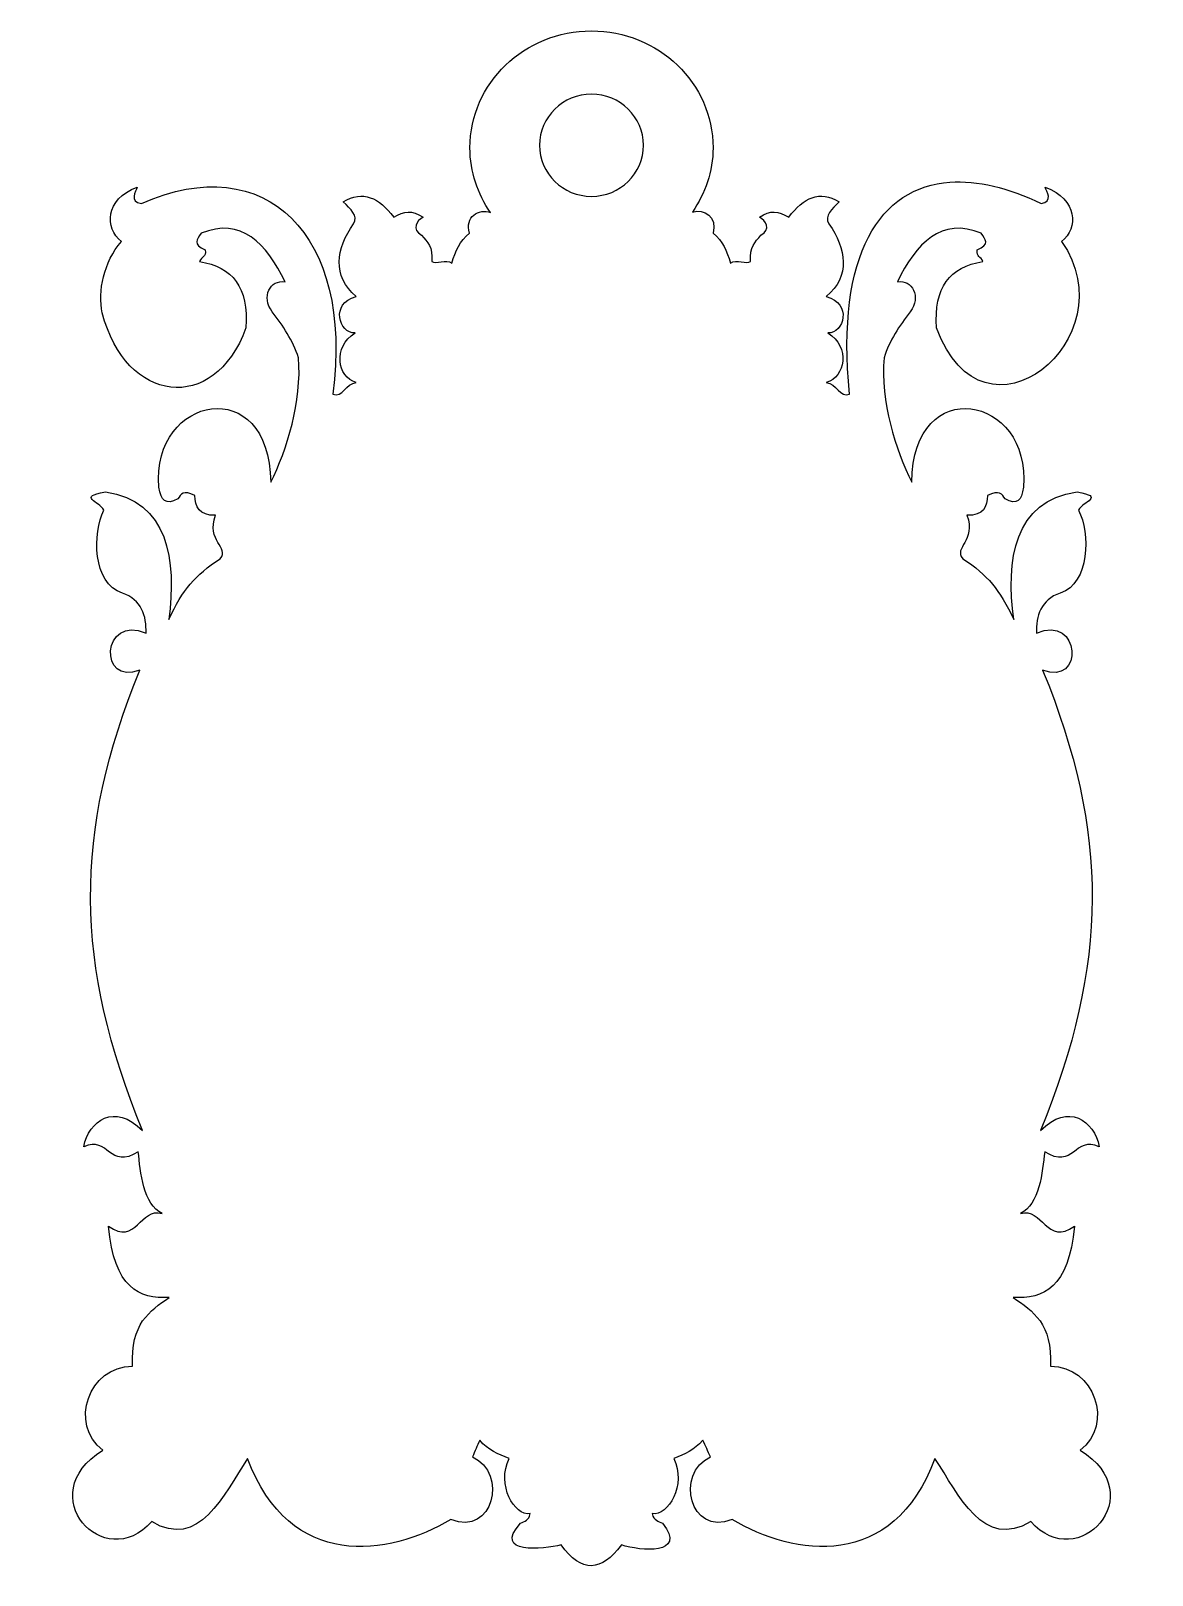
# Model space of a CAD drawing. Header units: centimetres. Extents: x -8.6 to 6.7, y -9.8 to 11.2.
import ezdxf

# ---------------------------------------------------------------- set-up
doc = ezdxf.new("R2010")
doc.units = ezdxf.units.CM
doc.header["$MEASUREMENT"] = 0
doc.layers.add('Layer 1', color=7, linetype='Continuous')

msp = doc.modelspace()

# ---------------------------------------------------------------- linework, layer by layer
at = {"layer": 'Layer 1', "color": 30}
for points, knots in [([(-0.97424, 11.20886), (-1.88609, 11.20886), (-2.62824, 10.49527), (-2.62824, 9.61798), (-2.62824, 9.61798), (-2.62824, 9.29236), (-2.52312, 8.98837), (-2.3479, 8.73645), (-2.3479, 8.73645), (-2.50358, 8.79468), (-2.70145, 8.68341), (-2.63525, 8.45409), (-2.63525, 8.45409), (-2.76746, 8.34824), (-2.8248, 8.21589), (-2.87354, 8.04776), (-2.87354, 8.04776), (-2.95008, 8.1051), (-3.09436, 8.03289), (-3.14687, 8.06842), (-3.14687, 8.06842), (-3.13162, 8.27248), (-3.20381, 8.33309), (-3.28704, 8.42654), (-3.28704, 8.42654), (-3.42814, 8.5114), (-3.3547, 8.62425), (-3.26603, 8.67447), (-3.26603, 8.67447), (-3.42265, 8.77207), (-3.51765, 8.75891), (-3.66551, 8.67447), (-3.66551, 8.67447), (-3.86802, 8.9379), (-4.08445, 9.04634), (-4.35234, 8.88108), (-4.35234, 8.88108), (-4.25276, 8.78981), (-4.14678, 8.68938), (-4.21217, 8.58494), (-4.21217, 8.58494), (-4.4502, 8.24306), (-4.50654, 7.87241), (-4.17713, 7.59322), (-4.17713, 7.59322), (-4.53451, 7.50303), (-4.41014, 7.09156), (-4.19115, 7.09736), (-4.19115, 7.09736), (-4.50104, 6.90794), (-4.43373, 6.4929), (-4.17713, 6.42244), (-4.17713, 6.42244), (-4.31161, 6.41417), (-4.36872, 6.21102), (-4.49251, 6.26404), (-4.49251, 6.26404), (-4.21232, 8.43954), (-5.40887, 9.60849), (-7.09966, 8.86041), (-7.09966, 8.86041), (-7.26983, 8.88334), (-7.17677, 9.02502), (-7.15573, 9.08079), (-7.15573, 9.08079), (-7.60315, 8.91987), (-7.59766, 8.51958), (-7.37299, 8.34389), (-7.37299, 8.34389), (-7.61085, 8.06401), (-7.69738, 7.66204), (-7.6323, 7.37283), (-7.6323, 7.37283), (-7.31889, 6.13246), (-6.11147, 5.98065), (-5.67694, 7.16622), (-5.67694, 7.16622), (-5.63969, 7.72117), (-5.85703, 7.9991), (-6.3077, 8.06841), (-6.3077, 8.06841), (-6.28133, 8.13882), (-6.21704, 8.12887), (-6.23061, 8.22681), (-6.23061, 8.22681), (-6.4085, 8.30291), (-6.34359, 8.36986), (-6.28668, 8.45408), (-6.28668, 8.45408), (-5.74629, 8.68041), (-5.39486, 8.31389), (-5.1443, 7.79293), (-5.1443, 7.79293), (-5.34834, 7.83028), (-5.47081, 7.58753), (-5.31951, 7.3866), (-5.31951, 7.3866), (-5.17036, 7.19224), (-5.04012, 6.99758), (-4.96208, 6.75989), (-4.96208, 6.75989), (-4.91233, 6.16804), (-5.11979, 5.50348), (-5.34054, 5.06571), (-5.34054, 5.06571), (-5.35139, 6.56145), (-6.96538, 6.25773), (-6.86138, 4.99684), (-6.86138, 4.99684), (-6.83201, 4.81232), (-6.77255, 4.7519), (-6.60207, 4.83844), (-6.60207, 4.83844), (-6.56162, 4.91241), (-6.53415, 4.95823), (-6.37079, 4.88665), (-6.37079, 4.88665), (-6.36803, 4.73569), (-6.31769, 4.60677), (-6.09045, 4.61806), (-6.09045, 4.61806), (-6.22308, 4.26374), (-5.89336, 4.1815), (-6.02737, 4.02578), (-6.02737, 4.02578), (-6.37421, 3.79538), (-6.5312, 3.61132), (-6.72822, 3.19935), (-6.72822, 3.19935), (-6.618, 4.00238), (-6.73403, 4.81363), (-7.59026, 4.93486), (-7.59026, 4.93486), (-7.9791, 4.8648), (-7.66956, 4.80616), (-7.61127, 4.68693), (-7.61127, 4.68693), (-7.76478, 4.37684), (-7.76893, 3.68899), (-7.35896, 3.55747), (-7.35896, 3.55747), (-7.10004, 3.46959), (-7.02795, 3.24258), (-7.03657, 3.0134), (-7.03657, 3.0134), (-7.64325, 3.27519), (-7.6873, 2.28001), (-7.12067, 2.51065), (-7.12067, 2.51065), (-8.02986, 0.28929), (-8.01146, -1.48649), (-7.08563, -3.75646), (-7.08563, -3.75646), (-7.46284, -3.37303), (-7.81565, -3.62311), (-7.8846, -3.97684), (-7.8846, -3.97684), (-7.54459, -3.82273), (-7.53669, -4.30143), (-7.1417, -4.04571), (-7.1417, -4.04571), (-7.11465, -4.3177), (-7.07214, -4.76923), (-6.81931, -4.88592), (-6.81931, -4.88592), (-7.11384, -4.79378), (-7.17164, -5.33171), (-7.54819, -5.05809), (-7.54819, -5.05809), (-7.46871, -5.90186), (-7.13186, -6.05111), (-6.72119, -6.02915), (-6.72119, -6.02915), (-6.99193, -6.21563), (-7.24857, -6.38379), (-7.21879, -6.96577), (-7.21879, -6.96577), (-7.82323, -6.95972), (-8.0874, -7.7586), (-7.62528, -8.109), (-7.62528, -8.109), (-8.60397, -8.71438), (-7.60572, -9.80767), (-6.95948, -9.08006), (-6.95948, -9.08006), (-6.31591, -9.46907), (-5.98138, -8.72008), (-5.6559, -8.21919), (-5.6559, -8.21919), (-5.0793, -9.7594), (-3.73434, -9.5505), (-2.88755, -9.05251), (-2.88755, -9.05251), (-2.31133, -9.2835), (-2.10968, -8.4226), (-2.59319, -8.19853), (-2.59319, -8.19853), (-2.55926, -8.1221), (-2.53346, -8.04958), (-2.49507, -7.97126), (-2.49507, -7.97126), (-2.38573, -8.10842), (-2.23964, -8.15872), (-2.09559, -8.21919), (-2.09559, -8.21919), (-2.26814, -8.58286), (-2.02532, -9.006), (-1.80824, -8.96987), (-1.80824, -8.96987), (-1.82883, -9.07478), (-1.88181, -9.06594), (-1.9414, -9.10072), (-1.9414, -9.10072), (-2.32719, -9.531), (-1.62372, -9.45725), (-1.38773, -9.39686), (-1.38773, -9.39686), (-1.10821, -9.78472), (-0.83967, -9.76312), (-0.56774, -9.39686), (-0.56774, -9.39686), (-0.30449, -9.48158), (0.33236, -9.53856), (-0.00706, -9.10072), (-0.00706, -9.10072), (-0.06665, -9.06594), (-0.12665, -9.07477), (-0.14723, -8.96987), (-0.14723, -8.96987), (0.06985, -9.006), (0.31968, -8.58286), (0.14713, -8.21919), (0.14713, -8.21919), (0.29119, -8.15872), (0.43026, -8.10842), (0.5396, -7.97126), (0.5396, -7.97126), (0.57799, -8.04958), (0.61079, -8.12209), (0.64473, -8.19853), (0.64473, -8.19853), (0.16122, -8.4226), (0.36286, -9.2835), (0.93909, -9.05251), (0.93909, -9.05251), (1.78588, -9.5505), (3.12383, -9.75941), (3.70043, -8.21919), (3.70043, -8.21919), (4.02591, -8.72008), (4.36043, -9.46907), (5.00401, -9.08006), (5.00401, -9.08006), (5.65026, -9.80768), (6.65551, -8.71438), (5.67682, -8.109), (5.67682, -8.109), (6.13894, -7.7586), (5.87476, -6.95972), (5.27033, -6.96577), (5.27033, -6.96577), (5.30011, -6.38379), (5.03646, -6.21563), (4.76572, -6.02915), (4.76572, -6.02915), (5.17639, -6.05112), (5.52024, -5.90186), (5.59973, -5.05809), (5.59973, -5.05809), (5.22318, -5.3317), (5.15837, -4.79377), (4.86384, -4.88592), (4.86384, -4.88592), (5.11668, -4.76923), (5.16619, -4.3177), (5.19324, -4.04571), (5.19324, -4.04571), (5.58823, -4.30143), (5.59613, -3.82273), (5.93614, -3.97684), (5.93614, -3.97684), (5.86719, -3.62311), (5.51438, -3.37303), (5.13717, -3.75646), (5.13717, -3.75646), (6.06301, -1.48649), (6.07439, 0.28929), (5.1652, 2.51065), (5.1652, 2.51065), (5.73183, 2.28001), (5.68778, 3.27518), (5.0811, 3.0134), (5.0811, 3.0134), (5.07247, 3.24258), (5.14458, 3.46959), (5.40349, 3.55747), (5.40349, 3.55747), (5.81345, 3.68899), (5.80931, 4.37684), (5.65579, 4.68693), (5.65579, 4.68693), (5.71408, 4.80616), (6.0236, 4.8648), (5.63476, 4.93486), (5.63476, 4.93486), (4.77853, 4.81363), (4.6625, 4.00239), (4.77272, 3.19935), (4.77272, 3.19935), (4.5757, 3.61132), (4.42572, 3.79538), (4.07888, 4.02578), (4.07888, 4.02578), (3.94487, 4.18149), (4.26759, 4.26374), (4.13495, 4.61806), (4.13495, 4.61806), (4.36219, 4.60677), (4.41256, 4.73569), (4.41529, 4.88665), (4.41529, 4.88665), (4.57865, 4.95823), (4.61313, 4.91241), (4.65358, 4.83844), (4.65358, 4.83844), (4.82407, 4.7519), (4.87652, 4.81232), (4.90589, 4.99684), (4.90589, 4.99684), (5.0099, 6.25773), (3.39592, 6.56144), (3.38505, 5.06571), (3.38505, 5.06571), (3.16431, 5.50349), (2.95685, 6.16804), (3.00659, 6.75989), (3.00659, 6.75989), (3.08463, 6.99758), (3.21488, 7.19224), (3.36402, 7.3866), (3.36402, 7.3866), (3.51532, 7.58753), (3.39285, 7.83028), (3.18881, 7.79293), (3.18881, 7.79293), (3.43937, 8.31388), (3.7908, 8.6804), (4.33119, 8.45408), (4.33119, 8.45408), (4.38811, 8.36986), (4.45301, 8.30291), (4.27512, 8.22681), (4.27512, 8.22681), (4.26155, 8.12887), (4.32585, 8.13883), (4.35221, 8.06841), (4.35221, 8.06841), (3.90154, 7.99911), (3.68421, 7.72118), (3.72145, 7.16622), (3.72145, 7.16622), (4.36027, 5.40725), (6.33877, 7.01643), (5.42451, 8.34388), (5.42451, 8.34388), (5.64918, 8.51957), (5.64766, 8.91986), (5.20024, 9.08078), (5.20024, 9.08078), (5.22128, 9.02501), (5.31434, 8.88333), (5.14417, 8.8604), (5.14417, 8.8604), (4.69677, 9.07759), (4.27438, 9.17606), (3.90367, 9.14965), (3.90367, 9.14965), (2.9563, 9.08216), (2.34909, 8.18528), (2.53702, 6.26403), (2.53702, 6.26403), (2.41324, 6.21101), (2.35612, 6.41416), (2.22164, 6.42243), (2.22164, 6.42243), (2.47827, 6.49289), (2.55257, 6.90793), (2.24267, 7.09735), (2.24267, 7.09735), (2.46163, 7.09155), (2.57901, 7.50302), (2.22164, 7.59321), (2.22164, 7.59321), (2.55106, 7.87239), (2.49471, 8.24305), (2.25668, 8.58493), (2.25668, 8.58493), (2.1913, 8.68937), (2.29728, 8.7898), (2.39685, 8.88107), (2.39685, 8.88107), (2.12896, 9.04633), (1.91253, 8.93789), (1.71002, 8.67446), (1.71002, 8.67446), (1.56215, 8.7589), (1.46716, 8.77206), (1.31054, 8.67446), (1.31054, 8.67446), (1.39923, 8.62424), (1.47268, 8.51139), (1.33157, 8.42653), (1.33157, 8.42653), (1.24834, 8.33308), (1.17612, 8.27247), (1.1914, 8.06841), (1.1914, 8.06841), (1.13889, 8.03288), (0.99461, 8.10509), (0.91807, 8.04775), (0.91807, 8.04775), (0.86934, 8.21588), (0.81199, 8.34822), (0.67978, 8.45408), (0.67978, 8.45408), (0.74473, 8.67905), (0.5537, 8.79393), (0.39944, 8.74333), (0.39944, 8.74333), (0.57191, 8.99429), (0.67978, 9.29442), (0.67978, 9.61797), (0.67978, 9.61797), (0.67978, 10.49526), (-0.06237, 11.20885), (-0.97422, 11.20885), (-0.97422, 11.20885), (-0.97422, 11.20885), (-0.97424, 11.20886), (-0.97424, 11.20886)], [0, 0, 0, 0, 0.00900901, 0.00900901, 0.00900901, 0.00900901, 0.01801802, 0.01801802, 0.01801802, 0.01801802, 0.02702703, 0.02702703, 0.02702703, 0.02702703, 0.03603604, 0.03603604, 0.03603604, 0.03603604, 0.04504505, 0.04504505, 0.04504505, 0.04504505, 0.05405405, 0.05405405, 0.05405405, 0.05405405, 0.06306306, 0.06306306, 0.06306306, 0.06306306, 0.07207207, 0.07207207, 0.07207207, 0.07207207, 0.08108108, 0.08108108, 0.08108108, 0.08108108, 0.09009009, 0.09009009, 0.09009009, 0.09009009, 0.0990991, 0.0990991, 0.0990991, 0.0990991, 0.10810811, 0.10810811, 0.10810811, 0.10810811, 0.11711712, 0.11711712, 0.11711712, 0.11711712, 0.12612613, 0.12612613, 0.12612613, 0.12612613, 0.13513514, 0.13513514, 0.13513514, 0.13513514, 0.14414414, 0.14414414, 0.14414414, 0.14414414, 0.15315315, 0.15315315, 0.15315315, 0.15315315, 0.16216216, 0.16216216, 0.16216216, 0.16216216, 0.17117117, 0.17117117, 0.17117117, 0.17117117, 0.18018018, 0.18018018, 0.18018018, 0.18018018, 0.18918919, 0.18918919, 0.18918919, 0.18918919, 0.1981982, 0.1981982, 0.1981982, 0.1981982, 0.20720721, 0.20720721, 0.20720721, 0.20720721, 0.21621622, 0.21621622, 0.21621622, 0.21621622, 0.22522523, 0.22522523, 0.22522523, 0.22522523, 0.23423423, 0.23423423, 0.23423423, 0.23423423, 0.24324324, 0.24324324, 0.24324324, 0.24324324, 0.25225225, 0.25225225, 0.25225225, 0.25225225, 0.26126126, 0.26126126, 0.26126126, 0.26126126, 0.27027027, 0.27027027, 0.27027027, 0.27027027, 0.27927928, 0.27927928, 0.27927928, 0.27927928, 0.28828829, 0.28828829, 0.28828829, 0.28828829, 0.2972973, 0.2972973, 0.2972973, 0.2972973, 0.30630631, 0.30630631, 0.30630631, 0.30630631, 0.31531532, 0.31531532, 0.31531532, 0.31531532, 0.32432432, 0.32432432, 0.32432432, 0.32432432, 0.33333333, 0.33333333, 0.33333333, 0.33333333, 0.34234234, 0.34234234, 0.34234234, 0.34234234, 0.35135135, 0.35135135, 0.35135135, 0.35135135, 0.36036036, 0.36036036, 0.36036036, 0.36036036, 0.36936937, 0.36936937, 0.36936937, 0.36936937, 0.37837838, 0.37837838, 0.37837838, 0.37837838, 0.38738739, 0.38738739, 0.38738739, 0.38738739, 0.3963964, 0.3963964, 0.3963964, 0.3963964, 0.40540541, 0.40540541, 0.40540541, 0.40540541, 0.41441441, 0.41441441, 0.41441441, 0.41441441, 0.42342342, 0.42342342, 0.42342342, 0.42342342, 0.43243243, 0.43243243, 0.43243243, 0.43243243, 0.44144144, 0.44144144, 0.44144144, 0.44144144, 0.45045045, 0.45045045, 0.45045045, 0.45045045, 0.45945946, 0.45945946, 0.45945946, 0.45945946, 0.46846847, 0.46846847, 0.46846847, 0.46846847, 0.47747748, 0.47747748, 0.47747748, 0.47747748, 0.48648649, 0.48648649, 0.48648649, 0.48648649, 0.4954955, 0.4954955, 0.4954955, 0.4954955, 0.5045045, 0.5045045, 0.5045045, 0.5045045, 0.51351351, 0.51351351, 0.51351351, 0.51351351, 0.52252252, 0.52252252, 0.52252252, 0.52252252, 0.53153153, 0.53153153, 0.53153153, 0.53153153, 0.54054054, 0.54054054, 0.54054054, 0.54054054, 0.54954955, 0.54954955, 0.54954955, 0.54954955, 0.55855856, 0.55855856, 0.55855856, 0.55855856, 0.56756757, 0.56756757, 0.56756757, 0.56756757, 0.57657658, 0.57657658, 0.57657658, 0.57657658, 0.58558559, 0.58558559, 0.58558559, 0.58558559, 0.59459459, 0.59459459, 0.59459459, 0.59459459, 0.6036036, 0.6036036, 0.6036036, 0.6036036, 0.61261261, 0.61261261, 0.61261261, 0.61261261, 0.62162162, 0.62162162, 0.62162162, 0.62162162, 0.63063063, 0.63063063, 0.63063063, 0.63063063, 0.63963964, 0.63963964, 0.63963964, 0.63963964, 0.64864865, 0.64864865, 0.64864865, 0.64864865, 0.65765766, 0.65765766, 0.65765766, 0.65765766, 0.66666667, 0.66666667, 0.66666667, 0.66666667, 0.67567568, 0.67567568, 0.67567568, 0.67567568, 0.68468468, 0.68468468, 0.68468468, 0.68468468, 0.69369369, 0.69369369, 0.69369369, 0.69369369, 0.7027027, 0.7027027, 0.7027027, 0.7027027, 0.71171171, 0.71171171, 0.71171171, 0.71171171, 0.72072072, 0.72072072, 0.72072072, 0.72072072, 0.72972973, 0.72972973, 0.72972973, 0.72972973, 0.73873874, 0.73873874, 0.73873874, 0.73873874, 0.74774775, 0.74774775, 0.74774775, 0.74774775, 0.75675676, 0.75675676, 0.75675676, 0.75675676, 0.76576577, 0.76576577, 0.76576577, 0.76576577, 0.77477477, 0.77477477, 0.77477477, 0.77477477, 0.78378378, 0.78378378, 0.78378378, 0.78378378, 0.79279279, 0.79279279, 0.79279279, 0.79279279, 0.8018018, 0.8018018, 0.8018018, 0.8018018, 0.81081081, 0.81081081, 0.81081081, 0.81081081, 0.81981982, 0.81981982, 0.81981982, 0.81981982, 0.82882883, 0.82882883, 0.82882883, 0.82882883, 0.83783784, 0.83783784, 0.83783784, 0.83783784, 0.84684685, 0.84684685, 0.84684685, 0.84684685, 0.85585586, 0.85585586, 0.85585586, 0.85585586, 0.86486486, 0.86486486, 0.86486486, 0.86486486, 0.87387387, 0.87387387, 0.87387387, 0.87387387, 0.88288288, 0.88288288, 0.88288288, 0.88288288, 0.89189189, 0.89189189, 0.89189189, 0.89189189, 0.9009009, 0.9009009, 0.9009009, 0.9009009, 0.90990991, 0.90990991, 0.90990991, 0.90990991, 0.91891892, 0.91891892, 0.91891892, 0.91891892, 0.92792793, 0.92792793, 0.92792793, 0.92792793, 0.93693694, 0.93693694, 0.93693694, 0.93693694, 0.94594595, 0.94594595, 0.94594595, 0.94594595, 0.95495495, 0.95495495, 0.95495495, 0.95495495, 0.96396396, 0.96396396, 0.96396396, 0.96396396, 0.97297297, 0.97297297, 0.97297297, 0.97297297, 0.98198198, 0.98198198, 0.98198198, 0.98198198, 1, 1, 1, 1]), ([(-0.97424, 10.34799), (-0.58298, 10.34799), (-0.26638, 10.03602), (-0.26638, 9.65241), (-0.26638, 9.65241), (-0.26638, 9.2688), (-0.58297, 8.95683), (-0.97424, 8.95683), (-0.97424, 8.95683), (-1.3655, 8.95683), (-1.6821, 9.2688), (-1.6821, 9.65241), (-1.6821, 9.65241), (-1.6821, 10.03602), (-1.3655, 10.34799), (-0.97424, 10.34799)], [0, 0, 0, 0, 0.2, 0.2, 0.2, 0.2, 0.4, 0.4, 0.4, 0.4, 0.6, 0.6, 0.6, 0.6, 1, 1, 1, 1])]:
    msp.add_open_spline(points, degree=3, knots=knots, dxfattribs=at)

doc.saveas('drawing.dxf')
